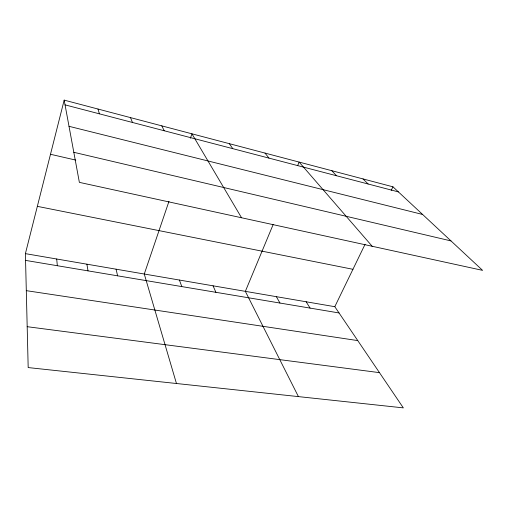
<?xml version="1.0" encoding="UTF-8"?>
<svg xmlns="http://www.w3.org/2000/svg" width="508" height="508" viewBox="0 0 508 508"><rect width="100%" height="100%" fill="white"/><g stroke="black" fill="none" stroke-linecap="round" stroke-linejoin="round"><path stroke-width="0.76" d="M25.4 253.638L334.804 306.692L403.339 407.88L28.181 367.576L25.4 253.638L64.173 100.12L392.944 186.817L482.6 270.37L79.369 182.366L64.173 100.12M168.967 201.352L144.272 274.022L176.454 383.508M190.424 138.22L191.922 133.807L241.548 217.761M273.152 224.536L245.351 291.351L298.418 396.608M297.644 165.665L299.129 162.077L372.174 246.266M334.804 306.692L365.087 244.253M391.23 190.348L392.944 186.817M27.184 326.695L379.476 372.643M26.302 290.659L357.772 340.601M25.565 260.394L339.046 312.953M37.344 206.35L352.939 269.297M50.495 154.273L75.775 160.103M73.812 152.298L450.996 240.919M69.012 126.314L422.618 214.471M65.049 104.864L398.399 191.903M363.004 178.924L368.135 183.998M331.762 170.682L336.537 175.749M265.017 153.086L268.961 158.102M229.324 143.669L232.778 148.654M306.153 301.777L310.09 308.102M276.358 296.672L279.965 303.047M161.779 125.857L164.249 130.766M213.055 285.814L215.906 292.31M130.486 117.608L132.467 122.466M179.394 280.041L181.807 286.595M97.981 109.036L99.428 113.836M116.072 269.189L117.615 275.831M86.893 264.185L88.011 270.866M56.693 259.004L57.347 265.722"/></g></svg>
